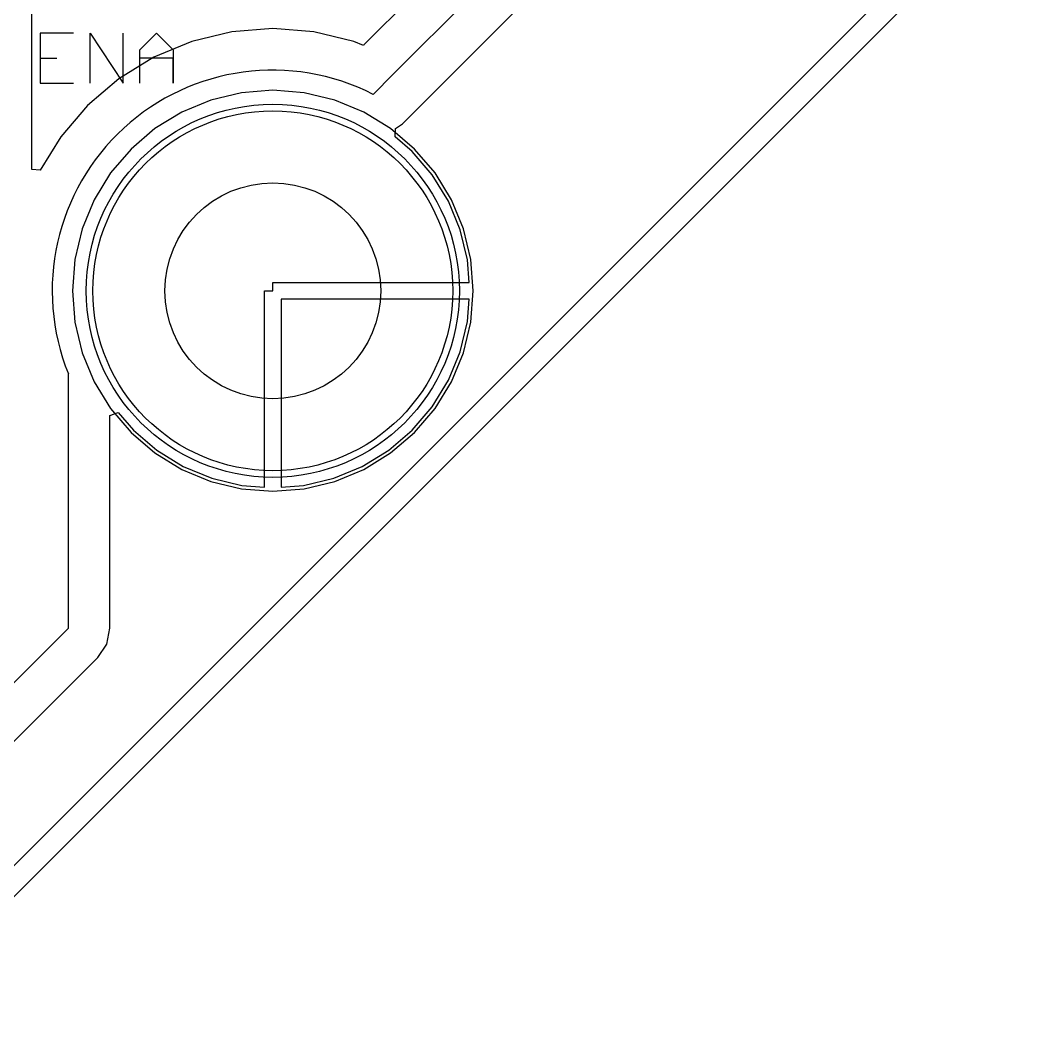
# Model space of a CAD drawing. Header units: millimetres. Extents: x 0 to 2.36, y 0 to 2.36.
# Drawn here: x 1.758 to 2.36, y 0 to 0.613 of the extents above; entities that cross this region are included whole.
import ezdxf

# ---------------------------------------------------------------- set-up
doc = ezdxf.new("R2010")
doc.units = ezdxf.units.MM
doc.header["$MEASUREMENT"] = 0
for name, color, linetype in [('BottomLayer', 5, 'Continuous'), ('BottomSolder', 6, 'Continuous'), ('MultiLayer', 9, 'Continuous'), ('PadHoleLayer', 156, 'Continuous'), ('TopLayer', 1, 'Continuous'), ('TopOverlay', 2, 'Continuous'), ('TopSolder', 216, 'Continuous')]:
    doc.layers.add(name, color=color, linetype=linetype)

# ---------------------------------------------------------------- blocks, each defined once
blk = doc.blocks.new('JUMPER2_17')
at = {"layer": 'BottomLayer'}
for p, q in [((0.0125, 0.05), (-0.0125, 0.05)), ((0.1125, 0.05), (0.0875, 0.05)), ((-0.025, 0.0375), (-0.025, -0.0375)), ((0.025, -0.0375), (0.025, 0.0375)), ((0.075, 0.0375), (0.075, -0.0375)), ((0.125, -0.0375), (0.125, 0.0375)), ((-0.0125, -0.05), (0.0125, -0.05)), ((0.0875, -0.05), (0.1125, -0.05))]:
    blk.add_line(p, q, dxfattribs=at)
for centre, start, end in [((-0.0125, 0.0375), 90, 180), ((0.0125, 0.0375), 0, 90), ((0.0875, 0.0375), 90, 180), ((0.1125, 0.0375), 0, 90), ((-0.0125, -0.0375), 180, 270), ((0.0125, -0.0375), 270, 0), ((0.0875, -0.0375), 180, 270), ((0.1125, -0.0375), 270, 0)]:
    blk.add_arc(centre, 0.0125, start, end, dxfattribs=at)
at = {"layer": 'BottomSolder'}
for p, q in [((0.0125, 0.054), (-0.0125, 0.054)), ((0.1125, 0.054), (0.0875, 0.054)), ((-0.029, 0.0375), (-0.029, -0.0375)), ((0.029, -0.0375), (0.029, 0.0375)), ((0.071, 0.0375), (0.071, -0.0375)), ((0.129, -0.0375), (0.129, 0.0375)), ((-0.0125, -0.054), (0.0125, -0.054)), ((0.0875, -0.054), (0.1125, -0.054))]:
    blk.add_line(p, q, dxfattribs=at)
for centre, start, end in [((-0.0125, 0.0375), 90, 180), ((0.0125, 0.0375), 0, 90), ((0.0875, 0.0375), 90, 180), ((0.1125, 0.0375), 0, 90), ((-0.0125, -0.0375), 180, 270), ((0.0125, -0.0375), 270, 0), ((0.0875, -0.0375), 180, 270), ((0.1125, -0.0375), 270, 0)]:
    blk.add_arc(centre, 0.0165, start, end, dxfattribs=at)
at = {"layer": 'MultiLayer'}
for p, q in [((0.0125, 0.05), (-0.0125, 0.05)), ((0.1125, 0.05), (0.0875, 0.05)), ((-0.025, 0.0375), (-0.025, -0.0375)), ((0.025, -0.0375), (0.025, 0.0375)), ((0.075, 0.0375), (0.075, -0.0375)), ((0.125, -0.0375), (0.125, 0.0375)), ((-0.0125, -0.05), (0.0125, -0.05)), ((0.0875, -0.05), (0.1125, -0.05))]:
    blk.add_line(p, q, dxfattribs=at)
for centre, start, end in [((-0.0125, 0.0375), 90, 180), ((0.0125, 0.0375), 0, 90), ((0.0875, 0.0375), 90, 180), ((0.1125, 0.0375), 0, 90), ((-0.0125, -0.0375), 180, 270), ((0.0125, -0.0375), 270, 0), ((0.0875, -0.0375), 180, 270), ((0.1125, -0.0375), 270, 0)]:
    blk.add_arc(centre, 0.0125, start, end, dxfattribs=at)
at = {"layer": 'PadHoleLayer'}
for centre in [(0, 0), (0.1, 0)]:
    blk.add_circle(centre, 0.01693, dxfattribs=at)
at = {"layer": 'TopLayer'}
for p, q in [((0.0125, 0.05), (-0.0125, 0.05)), ((0.1125, 0.05), (0.0875, 0.05)), ((-0.025, 0.0375), (-0.025, -0.0375)), ((0.025, -0.0375), (0.025, 0.0375)), ((0.075, 0.0375), (0.075, -0.0375)), ((0.125, -0.0375), (0.125, 0.0375)), ((-0.0125, -0.05), (0.0125, -0.05)), ((0.0875, -0.05), (0.1125, -0.05))]:
    blk.add_line(p, q, dxfattribs=at)
for centre, start, end in [((-0.0125, 0.0375), 90, 180), ((0.0125, 0.0375), 0, 90), ((0.0875, 0.0375), 90, 180), ((0.1125, 0.0375), 0, 90), ((-0.0125, -0.0375), 180, 270), ((0.0125, -0.0375), 270, 0), ((0.0875, -0.0375), 180, 270), ((0.1125, -0.0375), 270, 0)]:
    blk.add_arc(centre, 0.0125, start, end, dxfattribs=at)
at = {"layer": 'TopOverlay'}
for p, q in [((-0.06, -0.06), (-0.06, 0.06)), ((-0.06, 0.06), (0.16, 0.06)), ((0.05, -0.06), (0.05, 0.06)), ((0.16, -0.06), (0.16, 0.06)), ((-0.06, -0.06), (0.16, -0.06)), ((-0.03501, -0.09001), (-0.055, -0.09001)), ((-0.055, -0.09001), (-0.055, -0.12)), ((-0.02501, -0.12), (-0.02501, -0.09001)), ((-0.02501, -0.09001), (-0.00502, -0.12)), ((-0.00502, -0.12), (-0.00502, -0.09001)), ((0.00498, -0.10001), (0.01498, -0.09001)), ((0.01498, -0.09001), (0.02497, -0.10001)), ((0.00498, -0.12), (0.00498, -0.10001)), ((0.02497, -0.10001), (0.02497, -0.12)), ((-0.055, -0.105), (-0.045, -0.105)), ((0.02497, -0.105), (0.00498, -0.105)), ((0.02497, -0.12), (0.02497, -0.105)), ((-0.055, -0.12), (-0.03501, -0.12))]:
    blk.add_line(p, q, dxfattribs=at)
at = {"layer": 'TopSolder'}
for p, q in [((0.0125, 0.054), (-0.0125, 0.054)), ((0.1125, 0.054), (0.0875, 0.054)), ((-0.029, 0.0375), (-0.029, -0.0375)), ((0.029, -0.0375), (0.029, 0.0375)), ((0.071, 0.0375), (0.071, -0.0375)), ((0.129, -0.0375), (0.129, 0.0375)), ((-0.0125, -0.054), (0.0125, -0.054)), ((0.0875, -0.054), (0.1125, -0.054))]:
    blk.add_line(p, q, dxfattribs=at)
for centre, start, end in [((-0.0125, 0.0375), 90, 180), ((0.0125, 0.0375), 0, 90), ((0.0875, 0.0375), 90, 180), ((0.1125, 0.0375), 0, 90), ((-0.0125, -0.0375), 180, 270), ((0.0125, -0.0375), 270, 0), ((0.0875, -0.0375), 180, 270), ((0.1125, -0.0375), 270, 0)]:
    blk.add_arc(centre, 0.0165, start, end, dxfattribs=at)

msp = doc.modelspace()

# ---------------------------------------------------------------- linework, layer by layer
at = {"layer": 'BottomLayer'}
for p, q in [((1.76498, 0.52299), (1.76498, 0.885)), ((2.1627, 0.79579), (1.96483, 0.59792)), ((1.98249, 0.58026), (2.18768, 0.78545)), ((2.00016, 0.5626), (2.20534, 0.76778)), ((2.36, 0.69123), (1.66877, 0)), ((1.91, 0.60775), (1.88532, 0.60581)), ((1.93468, 0.60581), (1.91, 0.60775)), ((1.88532, 0.60581), (1.86125, 0.60003)), ((1.95875, 0.60003), (1.93468, 0.60581)), ((1.86125, 0.60003), (1.83838, 0.59056)), ((1.96454, 0.59763), (1.95875, 0.60003)), ((1.96483, 0.59792), (1.96454, 0.59763)), ((1.96483, 0.59792), (1.96483, 0.59792)), ((1.83838, 0.59056), (1.81727, 0.57763)), ((1.81727, 0.57763), (1.79845, 0.56155)), ((1.97044, 0.56821), (1.98249, 0.58026)), ((1.79845, 0.56155), (1.78237, 0.54273)), ((1.98811, 0.55055), (2.00016, 0.5626)), ((2.00016, 0.5626), (2.00016, 0.5626)), ((1.98355, 0.54271), (1.98385, 0.5477)), ((1.98385, 0.5477), (1.98811, 0.55055)), ((1.78237, 0.54273), (1.76998, 0.5225)), ((1.99389, 0.53389), (1.98355, 0.54271)), ((2.00598, 0.51973), (1.99389, 0.53389)), ((1.76998, 0.5225), (1.76498, 0.52299)), ((2.0157, 0.50386), (2.00598, 0.51973)), ((2.02283, 0.48666), (2.0157, 0.50386)), ((2.02717, 0.46856), (2.02283, 0.48666)), ((2.02824, 0.455), (2.02717, 0.46856)), ((1.91, 0.45), (1.91, 0.455)), ((1.91, 0.455), (2.02824, 0.455)), ((1.905, 0.33176), (1.905, 0.45)), ((1.905, 0.45), (1.91, 0.45)), ((2.02824, 0.445), (1.915, 0.445)), ((1.915, 0.445), (1.915, 0.33176)), ((2.02717, 0.43144), (2.02824, 0.445)), ((2.02283, 0.41334), (2.02717, 0.43144)), ((2.0157, 0.39614), (2.02283, 0.41334)), ((1.787, 0.40002), (1.787, 0.40002)), ((1.787, 0.247), (1.787, 0.40002)), ((2.00598, 0.38027), (2.0157, 0.39614)), ((1.99389, 0.36611), (2.00598, 0.38027)), ((1.81198, 0.37496), (1.81698, 0.37681)), ((1.81198, 0.247), (1.81198, 0.37496)), ((1.81698, 0.37681), (1.82611, 0.36611)), ((1.82611, 0.36611), (1.84027, 0.35402)), ((1.97973, 0.35402), (1.99389, 0.36611)), ((1.84027, 0.35402), (1.85614, 0.3443)), ((1.96386, 0.3443), (1.97973, 0.35402)), ((1.85614, 0.3443), (1.87334, 0.33717)), ((1.94666, 0.33717), (1.96386, 0.3443)), ((1.87334, 0.33717), (1.89144, 0.33283)), ((1.92856, 0.33283), (1.94666, 0.33717)), ((1.89144, 0.33283), (1.905, 0.33176)), ((1.915, 0.33176), (1.92856, 0.33283)), ((1.645, 0.105), (1.787, 0.247)), ((1.81008, 0.23744), (1.81198, 0.247)), ((1.80466, 0.22934), (1.81008, 0.23744)), ((1.66266, 0.08734), (1.80466, 0.22934))]:
    msp.add_line(p, q, dxfattribs=at)
msp.add_circle((1.91, 0.45), 0.10827, dxfattribs=at)
msp.add_arc((1.91, 0.45), 0.13277, 62.91858, 202.11499, dxfattribs=at)
at = {"layer": 'BottomSolder'}
msp.add_circle((1.91, 0.45), 0.11227, dxfattribs=at)
at = {"layer": 'MultiLayer'}
msp.add_circle((1.91, 0.45), 0.10827, dxfattribs=at)
at = {"layer": 'PadHoleLayer'}
msp.add_circle((1.91, 0.45), 0.06496, dxfattribs=at)
at = {"layer": 'TopLayer'}
for p, q in [((2.36, 0.69123), (1.66877, 0)), ((1.91, 0.57064), (1.89113, 0.56915)), ((1.92887, 0.56915), (1.91, 0.57064)), ((1.87272, 0.56474), (1.85523, 0.55749)), ((1.89113, 0.56915), (1.87272, 0.56474)), ((1.94728, 0.56474), (1.92887, 0.56915)), ((1.96477, 0.55749), (1.94728, 0.56474)), ((1.85523, 0.55749), (1.83909, 0.5476)), ((1.98091, 0.5476), (1.96477, 0.55749)), ((1.83909, 0.5476), (1.82469, 0.53531)), ((1.99531, 0.53531), (1.98091, 0.5476)), ((1.82469, 0.53531), (1.8124, 0.52091)), ((2.0076, 0.52091), (1.99531, 0.53531)), ((1.8124, 0.52091), (1.80251, 0.50477)), ((2.01749, 0.50477), (2.0076, 0.52091)), ((1.80251, 0.50477), (1.79526, 0.48728)), ((2.02474, 0.48728), (2.01749, 0.50477)), ((1.79526, 0.48728), (1.79085, 0.46887)), ((2.02915, 0.46887), (2.02474, 0.48728)), ((1.79085, 0.46887), (1.78936, 0.45)), ((2.03064, 0.45), (2.02915, 0.46887)), ((1.78936, 0.45), (1.79085, 0.43113)), ((2.02915, 0.43113), (2.03064, 0.45)), ((1.79085, 0.43113), (1.79526, 0.41272)), ((2.02474, 0.41272), (2.02915, 0.43113)), ((1.79526, 0.41272), (1.80251, 0.39523)), ((2.01749, 0.39523), (2.02474, 0.41272)), ((1.80251, 0.39523), (1.8124, 0.37909)), ((2.0076, 0.37909), (2.01749, 0.39523)), ((1.8124, 0.37909), (1.82469, 0.36469)), ((1.99531, 0.36469), (2.0076, 0.37909)), ((1.82469, 0.36469), (1.83909, 0.3524)), ((1.98091, 0.3524), (1.99531, 0.36469)), ((1.83909, 0.3524), (1.85523, 0.34251)), ((1.96477, 0.34251), (1.98091, 0.3524)), ((1.85523, 0.34251), (1.87272, 0.33526)), ((1.94728, 0.33526), (1.96477, 0.34251)), ((1.87272, 0.33526), (1.89113, 0.33085)), ((1.92887, 0.33085), (1.94728, 0.33526)), ((1.89113, 0.33085), (1.91, 0.32936)), ((1.91, 0.32936), (1.92887, 0.33085))]:
    msp.add_line(p, q, dxfattribs=at)
msp.add_circle((1.91, 0.45), 0.10827, dxfattribs=at)
at = {"layer": 'TopOverlay'}
msp.add_line((1.66, 0.01), (2.35, 0.7), dxfattribs=at)
at = {"layer": 'TopSolder'}
msp.add_circle((1.91, 0.45), 0.11227, dxfattribs=at)

# ---------------------------------------------------------------- block references
msp.add_blockref('JUMPER2_17', (1.825, 0.695))

doc.saveas('drawing.dxf')
